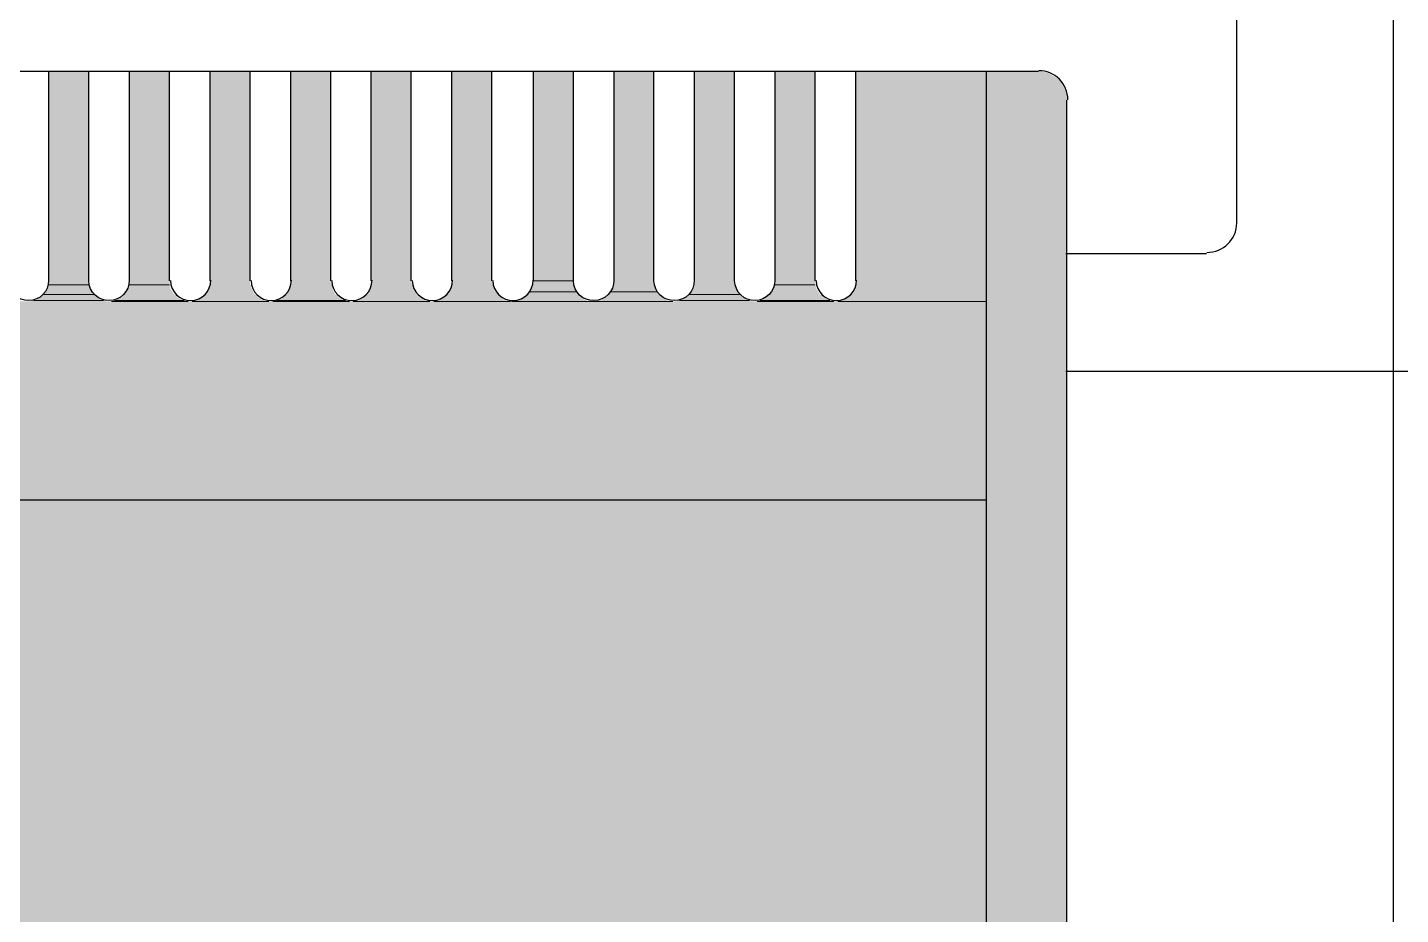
# Model space of a CAD drawing. Header units: millimetres. Extents: x -695119 to 412940, y -249585 to 622758.
# Drawn here: x 17.887 to 19.051, y 6.835 to 7.587 of the extents above; entities that cross this region are included whole.
import ezdxf

# ---------------------------------------------------------------- set-up
doc = ezdxf.new("R2010")
doc.units = ezdxf.units.MM
doc.layers.add('PDF _(АР) Текст', color=7, linetype='Continuous')
doc.layers.add('PDF _0', color=7, linetype='Continuous', lineweight=9)
doc.layers.add('PDF _Структурная', color=7, linetype='Continuous', true_color=0xc7c92c)

msp = doc.modelspace()

# ---------------------------------------------------------------- linework, layer by layer
at = {"layer": 'PDF _(АР) Текст', "lineweight": 25}
for points in [[(19.0449, 11.6093), (19.0449, 6.4805)], [(18.744, 7.5498), (15.9738, 7.5498)], [(17.9048, 7.5498), (17.9048, 7.3723)], [(18.0073, 7.3723), (18.0073, 7.5498), (17.9731, 7.5498), (17.9731, 7.3723)], [(18.0414, 7.5498), (18.0414, 7.3723)], [(18.0756, 7.3723), (18.0756, 7.5498)], [(18.144, 7.3723), (18.144, 7.5498), (18.1098, 7.5498), (18.1098, 7.3723)], [(18.1781, 7.5498), (18.1781, 7.3723)], [(18.2123, 7.3723), (18.2123, 7.5498)], [(18.2806, 7.3723), (18.2806, 7.5498), (18.2465, 7.5498), (18.2465, 7.3723)], [(18.3156, 7.5498), (18.3156, 7.3723)], [(18.4523, 7.5498), (18.4523, 7.3723)], [(18.5548, 7.3723), (18.5548, 7.5498), (18.5206, 7.5498), (18.5206, 7.3723)], [(18.589, 7.5498), (18.589, 7.3723)], [(18.6998, 7.5498), (18.6998, 6.5064)], [(18.7682, 6.5314), (18.7682, 7.5256)], [(16.0179, 7.1864), (18.6998, 7.1864)]]:
    msp.add_lwpolyline(points, dxfattribs=at)
for points in [[(17.9048, 7.3729, -0.999987), (17.8706, 7.3723), (17.8706, 7.5498), (17.8364, 7.5498), (17.8364, 7.3723)], [(17.9731, 7.3729, -0.999987), (17.9389, 7.3723), (17.9389, 7.5498)], [(18.384, 7.3729, -0.999987), (18.3498, 7.3723), (18.3498, 7.5498)], [(18.4523, 7.3729, -0.999987), (18.4181, 7.3723), (18.4181, 7.5498), (18.384, 7.5498), (18.384, 7.3723)], [(18.5206, 7.3729, -0.999987), (18.4865, 7.3723), (18.4865, 7.5498)]]:
    msp.add_lwpolyline(points, format="xyb", dxfattribs=at)
for centre, radius, start, end in [((18.7444, 7.526), 0.0246, 359.9998, 90.0002), ((18.0252, 7.3727), 0.0171, 180.8004, 0.7989), ((18.0935, 7.3727), 0.0171, 180.8004, 0.7989), ((18.1619, 7.3727), 0.0171, 180.8004, 0.7989), ((18.2302, 7.3727), 0.0171, 180.8004, 0.7989), ((18.2985, 7.3727), 0.0171, 180.8004, 0.7989), ((18.5727, 7.3727), 0.0171, 180.8004, 0.7989)]:
    msp.add_arc(centre, radius, start, end, dxfattribs=at)
at = {"layer": 'PDF _0', "color": 9, "lineweight": 0, "true_color": 0xc6c7ca}
for points in [[(18.3498, 7.3723), (18.3156, 7.3723), (18.3498, 7.3723)], [(17.9431, 7.3606), (17.9006, 7.3606), (17.9431, 7.3606)], [(17.9389, 7.3689), (17.9048, 7.3689), (17.9389, 7.3689)], [(18.0073, 7.3689), (17.9731, 7.3689), (18.0073, 7.3689)], [(18.3523, 7.3631), (18.3131, 7.3631), (18.3523, 7.3631)], [(18.4206, 7.3631), (18.3815, 7.3631), (18.4206, 7.3631)], [(18.4906, 7.3606), (18.4481, 7.3606), (18.4906, 7.3606)], [(18.5548, 7.3689), (18.5206, 7.3689), (18.5548, 7.3689)], [(17.9514, 7.3556), (17.8923, 7.3556), (17.9514, 7.3556)], [(18.0231, 7.3548), (17.9581, 7.3548), (18.0231, 7.3548)], [(18.0198, 7.3556), (17.9606, 7.3556), (18.0198, 7.3556)], [(18.0914, 7.3548), (18.0264, 7.3548), (18.0914, 7.3548)], [(18.1598, 7.3548), (18.0948, 7.3548), (18.1598, 7.3548)], [(18.1565, 7.3556), (18.0981, 7.3556), (18.1565, 7.3556)], [(18.2281, 7.3548), (18.1631, 7.3548), (18.2281, 7.3548)], [(18.2965, 7.3548), (18.2315, 7.3548), (18.2965, 7.3548)], [(18.434, 7.3548), (18.2973, 7.3548), (18.434, 7.3548)], [(18.499, 7.3556), (18.4398, 7.3556), (18.499, 7.3556)], [(18.5707, 7.3548), (18.5056, 7.3548), (18.5707, 7.3548)], [(18.5673, 7.3556), (18.5081, 7.3556), (18.5673, 7.3556)], [(18.6998, 7.3548), (18.574, 7.3548), (18.6998, 7.3548)]]:
    msp.add_lwpolyline(points, dxfattribs=at)
at = {"layer": 'PDF _0', "color": 9, "lineweight": 15, "true_color": 0xc6c7ca, "transparency": 33554559}
for points in [[(17.9389, 7.5498), (17.9048, 7.5498), (17.9389, 7.3723)], [(17.9048, 7.5498), (17.9389, 7.3723), (17.9048, 7.3723)], [(18.0073, 7.5498), (17.9731, 7.5498), (18.0073, 7.3723)], [(17.9731, 7.5498), (18.0073, 7.3723), (17.9731, 7.3723)], [(18.0756, 7.5498), (18.0414, 7.5498), (18.0756, 7.3723)], [(18.0414, 7.5498), (18.0756, 7.3723), (18.0414, 7.3723)], [(18.144, 7.5498), (18.1098, 7.5498), (18.144, 7.3723)], [(18.1098, 7.5498), (18.144, 7.3723), (18.1098, 7.3723)], [(18.2123, 7.5498), (18.1781, 7.5498), (18.2123, 7.3723)], [(18.1781, 7.5498), (18.2123, 7.3723), (18.1781, 7.3723)], [(18.2806, 7.5498), (18.2465, 7.5498), (18.2806, 7.3723)], [(18.2465, 7.5498), (18.2806, 7.3723), (18.2465, 7.3723)], [(18.3498, 7.5498), (18.3156, 7.5498), (18.3498, 7.3723)], [(18.3156, 7.5498), (18.3498, 7.3723), (18.3156, 7.3723)], [(18.4181, 7.5498), (18.384, 7.5498), (18.4181, 7.3723)], [(18.384, 7.5498), (18.4181, 7.3723), (18.384, 7.3723)], [(18.4865, 7.5498), (18.4523, 7.5498), (18.4865, 7.3723)], [(18.4523, 7.5498), (18.4865, 7.3723), (18.4523, 7.3723)], [(18.5548, 7.5498), (18.5206, 7.5498), (18.5548, 7.3723)], [(18.5206, 7.5498), (18.5548, 7.3723), (18.5206, 7.3723)], [(18.6998, 7.5498), (18.589, 7.5498), (18.6998, 7.3723)], [(18.589, 7.5498), (18.6998, 7.3723), (18.589, 7.3723)], [(18.749, 7.5498), (18.749, 7.5498), (18.6998, 7.5498)], [(18.749, 7.5498), (18.6998, 7.5498), (18.744, 7.5498)], [(18.749, 7.5498), (18.6998, 7.5498), (18.7532, 7.5481)], [(18.6998, 7.5498), (18.7532, 7.5481), (18.6998, 7.5481)], [(18.7532, 7.5481), (18.6998, 7.5481), (18.7573, 7.5456)], [(18.6998, 7.5481), (18.7573, 7.5456), (18.6998, 7.5456)], [(18.7573, 7.5456), (18.6998, 7.5456), (18.7615, 7.5431)], [(18.6998, 7.5456), (18.7615, 7.5431), (18.6998, 7.5431)], [(18.7615, 7.5431), (18.6998, 7.5431), (18.764, 7.5389)], [(18.6998, 7.5431), (18.764, 7.5389), (18.6998, 7.5389)], [(18.764, 7.5389), (18.6998, 7.5389), (18.7665, 7.5348)], [(18.6998, 7.5389), (18.7665, 7.5348), (18.6998, 7.5348)], [(18.7665, 7.5348), (18.6998, 7.5348), (18.7682, 7.5306)], [(18.6998, 7.5348), (18.7682, 7.5306), (18.6998, 7.5306)], [(18.7682, 7.5306), (18.6998, 7.5306), (18.7682, 7.5256)], [(18.6998, 7.5306), (18.7682, 7.5256), (18.6998, 7.5256)], [(18.7682, 7.5256), (18.6998, 7.5256), (18.7682, 7.3548)], [(18.6998, 7.5256), (18.7682, 7.3548), (18.6998, 7.3548)], [(17.9048, 7.3723), (17.9389, 7.3723), (17.9389, 7.3723)], [(17.9389, 7.3723), (17.9389, 7.3723), (17.9048, 7.3723)], [(17.9389, 7.3723), (17.9048, 7.3723), (17.9389, 7.3689)], [(17.9048, 7.3723), (17.9389, 7.3689), (17.9048, 7.3689)], [(17.9731, 7.3723), (18.0073, 7.3723), (18.0073, 7.3723)], [(18.0073, 7.3723), (18.0073, 7.3723), (17.9731, 7.3723)], [(18.0073, 7.3723), (17.9731, 7.3723), (18.0073, 7.3689)], [(17.9731, 7.3723), (18.0073, 7.3689), (17.9731, 7.3689)], [(18.0414, 7.3723), (18.0756, 7.3723), (18.0756, 7.3723)], [(18.0756, 7.3723), (18.0756, 7.3723), (18.0414, 7.3723)], [(18.0756, 7.3723), (18.0414, 7.3723), (18.0756, 7.3689)], [(18.0414, 7.3723), (18.0756, 7.3689), (18.0414, 7.3689)], [(18.1098, 7.3723), (18.144, 7.3723), (18.144, 7.3723)], [(18.144, 7.3723), (18.144, 7.3723), (18.1098, 7.3723)], [(18.144, 7.3723), (18.1098, 7.3723), (18.1448, 7.3689)], [(18.1098, 7.3723), (18.1448, 7.3689), (18.1098, 7.3689)], [(18.1781, 7.3723), (18.2123, 7.3723), (18.2123, 7.3723)], [(18.2123, 7.3723), (18.2123, 7.3723), (18.1781, 7.3723)], [(18.2123, 7.3723), (18.1781, 7.3723), (18.2131, 7.3689)], [(18.1781, 7.3723), (18.2131, 7.3689), (18.1781, 7.3689)], [(18.2465, 7.3723), (18.2806, 7.3723), (18.2806, 7.3723)], [(18.2806, 7.3723), (18.2806, 7.3723), (18.2465, 7.3723)], [(18.2806, 7.3723), (18.2465, 7.3723), (18.2815, 7.3689)], [(18.2465, 7.3723), (18.2815, 7.3689), (18.2465, 7.3689)], [(18.3156, 7.3723), (18.3498, 7.3723), (18.3148, 7.3723)], [(18.3498, 7.3723), (18.3148, 7.3723), (18.3498, 7.3689)], [(18.3148, 7.3723), (18.3498, 7.3689), (18.3148, 7.3689)], [(18.384, 7.3723), (18.4181, 7.3689), (18.3831, 7.3689)], [(18.384, 7.3723), (18.4181, 7.3723), (18.4181, 7.3723)], [(18.4181, 7.3723), (18.4181, 7.3723), (18.384, 7.3723)], [(18.4181, 7.3723), (18.384, 7.3723), (18.4181, 7.3689)], [(18.4523, 7.3723), (18.4865, 7.3689), (18.4515, 7.3689)], [(18.4523, 7.3723), (18.4865, 7.3723), (18.4865, 7.3723)], [(18.4865, 7.3723), (18.4865, 7.3723), (18.4523, 7.3723)], [(18.4865, 7.3723), (18.4523, 7.3723), (18.4865, 7.3689)], [(18.5206, 7.3723), (18.5548, 7.3723), (18.5548, 7.3723)], [(18.5548, 7.3723), (18.5548, 7.3723), (18.5206, 7.3723)], [(18.5548, 7.3723), (18.5206, 7.3723), (18.5548, 7.3689)], [(18.5206, 7.3723), (18.5548, 7.3689), (18.5206, 7.3689)], [(18.6998, 7.3723), (18.589, 7.3723), (18.6998, 7.3689)], [(18.589, 7.3723), (18.6998, 7.3689), (18.589, 7.3689)], [(17.8981, 7.3589), (17.9456, 7.3581), (17.8973, 7.3581)], [(17.8998, 7.3606), (17.9456, 7.3589), (17.8981, 7.3589)], [(17.9456, 7.3589), (17.8981, 7.3589), (17.9456, 7.3581)], [(17.9006, 7.3606), (17.9431, 7.3606), (17.8998, 7.3606)], [(17.9431, 7.3606), (17.8998, 7.3606), (17.9456, 7.3589)], [(17.9023, 7.3631), (17.9431, 7.3606), (17.9006, 7.3606)], [(17.9031, 7.3656), (17.9414, 7.3631), (17.9023, 7.3631)], [(17.9023, 7.3631), (17.9414, 7.3631), (17.9414, 7.3631)], [(17.9414, 7.3631), (17.9414, 7.3631), (17.9023, 7.3631)], [(17.9414, 7.3631), (17.9023, 7.3631), (17.9431, 7.3606)], [(17.9039, 7.3664), (17.9398, 7.3656), (17.9031, 7.3656)], [(17.9398, 7.3656), (17.9031, 7.3656), (17.9414, 7.3631)], [(17.9048, 7.3689), (17.9389, 7.3689), (17.9039, 7.3689)], [(17.9389, 7.3689), (17.9039, 7.3689), (17.9398, 7.3664)], [(17.9039, 7.3689), (17.9398, 7.3664), (17.9039, 7.3664)], [(17.9398, 7.3664), (17.9039, 7.3664), (17.9398, 7.3656)], [(17.9664, 7.3589), (18.0139, 7.3581), (17.9656, 7.3581)], [(17.9681, 7.3606), (18.0139, 7.3589), (17.9664, 7.3589)], [(18.0139, 7.3589), (17.9664, 7.3589), (18.0139, 7.3581)], [(17.9689, 7.3606), (18.0123, 7.3606), (17.9681, 7.3606)], [(18.0123, 7.3606), (17.9681, 7.3606), (18.0139, 7.3589)], [(17.9706, 7.3631), (18.0114, 7.3606), (17.9689, 7.3606)], [(18.0114, 7.3606), (17.9689, 7.3606), (18.0123, 7.3606)], [(17.9714, 7.3656), (18.0098, 7.3631), (17.9706, 7.3631)], [(17.9706, 7.3631), (18.0098, 7.3631), (18.0098, 7.3631)], [(18.0098, 7.3631), (18.0098, 7.3631), (17.9706, 7.3631)], [(18.0098, 7.3631), (17.9706, 7.3631), (18.0114, 7.3606)], [(17.9723, 7.3664), (18.0081, 7.3656), (17.9714, 7.3656)], [(18.0081, 7.3656), (17.9714, 7.3656), (18.0098, 7.3631)], [(17.9731, 7.3689), (18.0073, 7.3689), (17.9723, 7.3689)], [(18.0073, 7.3689), (17.9723, 7.3689), (18.0081, 7.3664)], [(17.9723, 7.3689), (18.0081, 7.3664), (17.9723, 7.3664)], [(18.0081, 7.3664), (17.9723, 7.3664), (18.0081, 7.3656)], [(18.0364, 7.3606), (18.0823, 7.3589), (18.0348, 7.3589)], [(18.0823, 7.3589), (18.0348, 7.3589), (18.0823, 7.3581)], [(18.0348, 7.3589), (18.0823, 7.3581), (18.0348, 7.3581)], [(18.0373, 7.3606), (18.0806, 7.3606), (18.0364, 7.3606)], [(18.0806, 7.3606), (18.0364, 7.3606), (18.0823, 7.3589)], [(18.0389, 7.3631), (18.0798, 7.3606), (18.0373, 7.3606)], [(18.0798, 7.3606), (18.0373, 7.3606), (18.0806, 7.3606)], [(18.0406, 7.3656), (18.0781, 7.3631), (18.0389, 7.3631)], [(18.0389, 7.3631), (18.0781, 7.3631), (18.0781, 7.3631)], [(18.0781, 7.3631), (18.0781, 7.3631), (18.0389, 7.3631)], [(18.0781, 7.3631), (18.0389, 7.3631), (18.0798, 7.3606)], [(18.0414, 7.3689), (18.0764, 7.3664), (18.0406, 7.3664)], [(18.0764, 7.3664), (18.0406, 7.3664), (18.0773, 7.3656)], [(18.0406, 7.3664), (18.0773, 7.3656), (18.0406, 7.3656)], [(18.0773, 7.3656), (18.0406, 7.3656), (18.0781, 7.3631)], [(18.0764, 7.3689), (18.0764, 7.3689), (18.0414, 7.3689)], [(18.0764, 7.3689), (18.0414, 7.3689), (18.0756, 7.3689)], [(18.0764, 7.3689), (18.0414, 7.3689), (18.0764, 7.3664)], [(18.1056, 7.3606), (18.1506, 7.3589), (18.1031, 7.3589)], [(18.1506, 7.3589), (18.1031, 7.3589), (18.1515, 7.3581)], [(18.1031, 7.3589), (18.1515, 7.3581), (18.1031, 7.3581)], [(18.1073, 7.3631), (18.1481, 7.3606), (18.1056, 7.3606)], [(18.149, 7.3606), (18.149, 7.3606), (18.1056, 7.3606)], [(18.149, 7.3606), (18.1056, 7.3606), (18.1481, 7.3606)], [(18.149, 7.3606), (18.1056, 7.3606), (18.1506, 7.3589)], [(18.1089, 7.3656), (18.1465, 7.3631), (18.1073, 7.3631)], [(18.1073, 7.3631), (18.1465, 7.3631), (18.1465, 7.3631)], [(18.1465, 7.3631), (18.1465, 7.3631), (18.1073, 7.3631)], [(18.1465, 7.3631), (18.1073, 7.3631), (18.1481, 7.3606)], [(18.1098, 7.3689), (18.1456, 7.3664), (18.1089, 7.3664)], [(18.1456, 7.3664), (18.1089, 7.3664), (18.1456, 7.3656)], [(18.1089, 7.3664), (18.1456, 7.3656), (18.1089, 7.3656)], [(18.1456, 7.3656), (18.1089, 7.3656), (18.1465, 7.3631)], [(18.1098, 7.3689), (18.1448, 7.3689), (18.1448, 7.3689)], [(18.1448, 7.3689), (18.1448, 7.3689), (18.1098, 7.3689)], [(18.1448, 7.3689), (18.1098, 7.3689), (18.1456, 7.3664)], [(18.174, 7.3606), (18.219, 7.3589), (18.1715, 7.3589)], [(18.219, 7.3589), (18.1715, 7.3589), (18.2198, 7.3581)], [(18.1715, 7.3589), (18.2198, 7.3581), (18.1715, 7.3581)], [(18.1756, 7.3631), (18.2173, 7.3606), (18.174, 7.3606)], [(18.174, 7.3606), (18.2173, 7.3606), (18.2173, 7.3606)], [(18.2173, 7.3606), (18.2173, 7.3606), (18.174, 7.3606)], [(18.2173, 7.3606), (18.174, 7.3606), (18.219, 7.3589)], [(18.1773, 7.3656), (18.2148, 7.3631), (18.1756, 7.3631)], [(18.2156, 7.3631), (18.2156, 7.3631), (18.1756, 7.3631)], [(18.2156, 7.3631), (18.1756, 7.3631), (18.2148, 7.3631)], [(18.2156, 7.3631), (18.1756, 7.3631), (18.2173, 7.3606)], [(18.1781, 7.3689), (18.214, 7.3664), (18.1773, 7.3664)], [(18.214, 7.3664), (18.1773, 7.3664), (18.214, 7.3656)], [(18.1773, 7.3664), (18.214, 7.3656), (18.1773, 7.3656)], [(18.214, 7.3656), (18.1773, 7.3656), (18.2148, 7.3631)], [(18.1781, 7.3689), (18.2131, 7.3689), (18.2131, 7.3689)], [(18.2131, 7.3689), (18.2131, 7.3689), (18.1781, 7.3689)], [(18.2131, 7.3689), (18.1781, 7.3689), (18.214, 7.3664)], [(18.2423, 7.3606), (18.2873, 7.3589), (18.2398, 7.3589)], [(18.2873, 7.3589), (18.2398, 7.3589), (18.2881, 7.3581)], [(18.2398, 7.3589), (18.2881, 7.3581), (18.2398, 7.3581)], [(18.244, 7.3631), (18.2856, 7.3606), (18.2423, 7.3606)], [(18.2423, 7.3606), (18.2856, 7.3606), (18.2856, 7.3606)], [(18.2856, 7.3606), (18.2856, 7.3606), (18.2423, 7.3606)], [(18.2856, 7.3606), (18.2423, 7.3606), (18.2873, 7.3589)], [(18.2456, 7.3656), (18.2831, 7.3631), (18.244, 7.3631)], [(18.284, 7.3631), (18.284, 7.3631), (18.244, 7.3631)], [(18.284, 7.3631), (18.244, 7.3631), (18.2831, 7.3631)], [(18.284, 7.3631), (18.244, 7.3631), (18.2856, 7.3606)], [(18.2465, 7.3689), (18.2823, 7.3664), (18.2456, 7.3664)], [(18.2823, 7.3664), (18.2456, 7.3664), (18.2823, 7.3656)], [(18.2456, 7.3664), (18.2823, 7.3656), (18.2456, 7.3656)], [(18.2823, 7.3656), (18.2456, 7.3656), (18.2831, 7.3631)], [(18.2465, 7.3689), (18.2815, 7.3689), (18.2815, 7.3689)], [(18.2815, 7.3689), (18.2815, 7.3689), (18.2465, 7.3689)], [(18.2815, 7.3689), (18.2465, 7.3689), (18.2823, 7.3664)], [(18.309, 7.3589), (18.3565, 7.3581), (18.3081, 7.3581)], [(18.3106, 7.3606), (18.3565, 7.3589), (18.309, 7.3589)], [(18.3565, 7.3589), (18.309, 7.3589), (18.3565, 7.3581)], [(18.3123, 7.3631), (18.354, 7.3606), (18.3106, 7.3606)], [(18.3106, 7.3606), (18.354, 7.3606), (18.354, 7.3606)], [(18.354, 7.3606), (18.354, 7.3606), (18.3106, 7.3606)], [(18.354, 7.3606), (18.3106, 7.3606), (18.3565, 7.3589)], [(18.3131, 7.3631), (18.3523, 7.3631), (18.3123, 7.3631)], [(18.3523, 7.3631), (18.3123, 7.3631), (18.354, 7.3606)], [(18.314, 7.3656), (18.3523, 7.3631), (18.3131, 7.3631)], [(18.3148, 7.3689), (18.3506, 7.3664), (18.314, 7.3664)], [(18.3506, 7.3664), (18.314, 7.3664), (18.3506, 7.3656)], [(18.314, 7.3664), (18.3506, 7.3656), (18.314, 7.3656)], [(18.3506, 7.3656), (18.314, 7.3656), (18.3523, 7.3631)], [(18.3148, 7.3689), (18.3498, 7.3689), (18.3498, 7.3689)], [(18.3498, 7.3689), (18.3498, 7.3689), (18.3148, 7.3689)], [(18.3498, 7.3689), (18.3148, 7.3689), (18.3506, 7.3664)], [(18.3773, 7.3589), (18.4248, 7.3581), (18.3765, 7.3581)], [(18.379, 7.3606), (18.4248, 7.3589), (18.3773, 7.3589)], [(18.4248, 7.3589), (18.3773, 7.3589), (18.4248, 7.3581)], [(18.3806, 7.3631), (18.4223, 7.3606), (18.379, 7.3606)], [(18.379, 7.3606), (18.4223, 7.3606), (18.4223, 7.3606)], [(18.4223, 7.3606), (18.4223, 7.3606), (18.379, 7.3606)], [(18.4223, 7.3606), (18.379, 7.3606), (18.4248, 7.3589)], [(18.3815, 7.3631), (18.4206, 7.3631), (18.3806, 7.3631)], [(18.4206, 7.3631), (18.3806, 7.3631), (18.4223, 7.3606)], [(18.3823, 7.3656), (18.4206, 7.3631), (18.3815, 7.3631)], [(18.3831, 7.3689), (18.419, 7.3664), (18.3823, 7.3664)], [(18.419, 7.3664), (18.3823, 7.3664), (18.419, 7.3656)], [(18.3823, 7.3664), (18.419, 7.3656), (18.3823, 7.3656)], [(18.419, 7.3656), (18.3823, 7.3656), (18.4206, 7.3631)], [(18.3831, 7.3689), (18.4181, 7.3689), (18.4181, 7.3689)], [(18.4181, 7.3689), (18.4181, 7.3689), (18.3831, 7.3689)], [(18.4181, 7.3689), (18.3831, 7.3689), (18.419, 7.3664)], [(18.4456, 7.3589), (18.4931, 7.3581), (18.4448, 7.3581)], [(18.4473, 7.3606), (18.4931, 7.3589), (18.4456, 7.3589)], [(18.4931, 7.3589), (18.4456, 7.3589), (18.4931, 7.3581)], [(18.4481, 7.3606), (18.4906, 7.3606), (18.4473, 7.3606)], [(18.4906, 7.3606), (18.4473, 7.3606), (18.4931, 7.3589)], [(18.4498, 7.3631), (18.4906, 7.3606), (18.4481, 7.3606)], [(18.4506, 7.3656), (18.489, 7.3631), (18.4498, 7.3631)], [(18.4498, 7.3631), (18.489, 7.3631), (18.489, 7.3631)], [(18.489, 7.3631), (18.489, 7.3631), (18.4498, 7.3631)], [(18.489, 7.3631), (18.4498, 7.3631), (18.4906, 7.3606)], [(18.4515, 7.3664), (18.4873, 7.3656), (18.4506, 7.3656)], [(18.4873, 7.3656), (18.4506, 7.3656), (18.489, 7.3631)], [(18.4515, 7.3689), (18.4865, 7.3689), (18.4865, 7.3689)], [(18.4865, 7.3689), (18.4865, 7.3689), (18.4515, 7.3689)], [(18.4865, 7.3689), (18.4515, 7.3689), (18.4873, 7.3664)], [(18.4515, 7.3689), (18.4873, 7.3664), (18.4515, 7.3664)], [(18.4873, 7.3664), (18.4515, 7.3664), (18.4873, 7.3656)], [(18.514, 7.3589), (18.5615, 7.3581), (18.5131, 7.3581)], [(18.5156, 7.3606), (18.5615, 7.3589), (18.514, 7.3589)], [(18.5615, 7.3589), (18.514, 7.3589), (18.5615, 7.3581)], [(18.5165, 7.3606), (18.5598, 7.3606), (18.5156, 7.3606)], [(18.5598, 7.3606), (18.5156, 7.3606), (18.5615, 7.3589)], [(18.5181, 7.3631), (18.559, 7.3606), (18.5165, 7.3606)], [(18.559, 7.3606), (18.5165, 7.3606), (18.5598, 7.3606)], [(18.519, 7.3656), (18.5573, 7.3631), (18.5181, 7.3631)], [(18.5181, 7.3631), (18.5573, 7.3631), (18.5573, 7.3631)], [(18.5573, 7.3631), (18.5573, 7.3631), (18.5181, 7.3631)], [(18.5573, 7.3631), (18.5181, 7.3631), (18.559, 7.3606)], [(18.5198, 7.3664), (18.5557, 7.3656), (18.519, 7.3656)], [(18.5557, 7.3656), (18.519, 7.3656), (18.5573, 7.3631)], [(18.5206, 7.3689), (18.5548, 7.3689), (18.5198, 7.3689)], [(18.5548, 7.3689), (18.5198, 7.3689), (18.5557, 7.3664)], [(18.5198, 7.3689), (18.5557, 7.3664), (18.5198, 7.3664)], [(18.5557, 7.3664), (18.5198, 7.3664), (18.5557, 7.3656)], [(18.5823, 7.3589), (18.6998, 7.3573), (18.5798, 7.3573)], [(18.5848, 7.3606), (18.6998, 7.3589), (18.5823, 7.3589)], [(18.6998, 7.3589), (18.5823, 7.3589), (18.6998, 7.3573)], [(18.5865, 7.3631), (18.6998, 7.3606), (18.5848, 7.3606)], [(18.6998, 7.3606), (18.5848, 7.3606), (18.6998, 7.3589)], [(18.5882, 7.3664), (18.6998, 7.3631), (18.5865, 7.3631)], [(18.6998, 7.3631), (18.5865, 7.3631), (18.6998, 7.3606)], [(18.589, 7.3689), (18.6998, 7.3664), (18.5882, 7.3664)], [(18.6998, 7.3664), (18.5882, 7.3664), (18.6998, 7.3631)], [(18.6998, 7.3689), (18.589, 7.3689), (18.6998, 7.3664)], [(18.6998, 7.3548), (16.0179, 7.3548), (18.6998, 7.1864)], [(16.0179, 7.3548), (18.6998, 7.1864), (16.0179, 7.1864)], [(17.8889, 7.3548), (17.9548, 7.3548), (17.8864, 7.3548)], [(17.8864, 7.3548), (18.0231, 7.3548), (18.0231, 7.3548)], [(18.0231, 7.3548), (18.0231, 7.3548), (17.8864, 7.3548)], [(17.8914, 7.3556), (17.9539, 7.3548), (17.8889, 7.3548)], [(17.9539, 7.3548), (17.8889, 7.3548), (17.9548, 7.3548)], [(17.8923, 7.3556), (17.9514, 7.3556), (17.8914, 7.3556)], [(17.9514, 7.3556), (17.8914, 7.3556), (17.9539, 7.3548)], [(17.8948, 7.3564), (17.9514, 7.3556), (17.8923, 7.3556)], [(17.8956, 7.3573), (17.9481, 7.3564), (17.8948, 7.3564)], [(17.9481, 7.3564), (17.8948, 7.3564), (17.9514, 7.3556)], [(17.8973, 7.3581), (17.9481, 7.3573), (17.8956, 7.3573)], [(17.9481, 7.3573), (17.8956, 7.3573), (17.9481, 7.3564)], [(17.9456, 7.3581), (17.8973, 7.3581), (17.9481, 7.3573)], [(17.9581, 7.3548), (18.0231, 7.3548), (17.9548, 7.3548)], [(17.9598, 7.3556), (18.0231, 7.3548), (17.9581, 7.3548)], [(17.9606, 7.3556), (18.0198, 7.3556), (17.9598, 7.3556)], [(18.0198, 7.3556), (17.9598, 7.3556), (18.0231, 7.3548)], [(17.9631, 7.3564), (18.0198, 7.3556), (17.9606, 7.3556)], [(17.9639, 7.3573), (18.0173, 7.3564), (17.9631, 7.3564)], [(18.0173, 7.3564), (17.9631, 7.3564), (18.0198, 7.3556)], [(17.9656, 7.3581), (18.0164, 7.3573), (17.9639, 7.3573)], [(18.0164, 7.3573), (17.9639, 7.3573), (18.0173, 7.3564)], [(18.0139, 7.3581), (17.9656, 7.3581), (18.0164, 7.3573)], [(18.0264, 7.3548), (18.0914, 7.3548), (18.0231, 7.3548)], [(18.0231, 7.3548), (18.1598, 7.3548), (18.1598, 7.3548)], [(18.1598, 7.3548), (18.1598, 7.3548), (18.0231, 7.3548)], [(18.0289, 7.3556), (18.0914, 7.3548), (18.0264, 7.3548)], [(18.0264, 7.3548), (18.0914, 7.3548), (18.0914, 7.3548)], [(18.0914, 7.3548), (18.0914, 7.3548), (18.0264, 7.3548)], [(18.0314, 7.3564), (18.0881, 7.3556), (18.0289, 7.3556)], [(18.0289, 7.3556), (18.0881, 7.3556), (18.0881, 7.3556)], [(18.0881, 7.3556), (18.0881, 7.3556), (18.0289, 7.3556)], [(18.0881, 7.3556), (18.0289, 7.3556), (18.0914, 7.3548)], [(18.0323, 7.3573), (18.0856, 7.3564), (18.0314, 7.3564)], [(18.0856, 7.3564), (18.0314, 7.3564), (18.0881, 7.3556)], [(18.0348, 7.3581), (18.0848, 7.3573), (18.0323, 7.3573)], [(18.0848, 7.3573), (18.0323, 7.3573), (18.0856, 7.3564)], [(18.0823, 7.3581), (18.0348, 7.3581), (18.0848, 7.3573)], [(18.0948, 7.3548), (18.1598, 7.3548), (18.0914, 7.3548)], [(18.0973, 7.3556), (18.1598, 7.3548), (18.0948, 7.3548)], [(18.0981, 7.3556), (18.1565, 7.3556), (18.0973, 7.3556)], [(18.1565, 7.3556), (18.0973, 7.3556), (18.1598, 7.3548)], [(18.0998, 7.3564), (18.1565, 7.3556), (18.0981, 7.3556)], [(18.1006, 7.3573), (18.154, 7.3564), (18.0998, 7.3564)], [(18.154, 7.3564), (18.0998, 7.3564), (18.1565, 7.3556)], [(18.1031, 7.3581), (18.1531, 7.3573), (18.1006, 7.3573)], [(18.1531, 7.3573), (18.1006, 7.3573), (18.154, 7.3564)], [(18.1515, 7.3581), (18.1031, 7.3581), (18.1531, 7.3573)], [(18.1631, 7.3548), (18.2281, 7.3548), (18.1598, 7.3548)], [(18.1598, 7.3548), (18.2965, 7.3548), (18.2965, 7.3548)], [(18.2965, 7.3548), (18.2965, 7.3548), (18.1598, 7.3548)], [(18.1656, 7.3556), (18.2281, 7.3548), (18.1631, 7.3548)], [(18.1631, 7.3548), (18.2281, 7.3548), (18.2281, 7.3548)], [(18.2281, 7.3548), (18.2281, 7.3548), (18.1631, 7.3548)], [(18.1665, 7.3556), (18.2256, 7.3556), (18.1656, 7.3556)], [(18.2256, 7.3556), (18.1656, 7.3556), (18.2281, 7.3548)], [(18.169, 7.3564), (18.2248, 7.3556), (18.1665, 7.3556)], [(18.2248, 7.3556), (18.1665, 7.3556), (18.2256, 7.3556)], [(18.1715, 7.3581), (18.2223, 7.3573), (18.169, 7.3573)], [(18.2223, 7.3573), (18.169, 7.3573), (18.2223, 7.3564)], [(18.169, 7.3573), (18.2223, 7.3564), (18.169, 7.3564)], [(18.2223, 7.3564), (18.169, 7.3564), (18.2248, 7.3556)], [(18.2198, 7.3581), (18.1715, 7.3581), (18.2223, 7.3573)], [(18.2315, 7.3548), (18.2965, 7.3548), (18.2281, 7.3548)], [(18.234, 7.3556), (18.2965, 7.3548), (18.2315, 7.3548)], [(18.2348, 7.3556), (18.294, 7.3556), (18.234, 7.3556)], [(18.294, 7.3556), (18.234, 7.3556), (18.2965, 7.3548)], [(18.2373, 7.3564), (18.2931, 7.3556), (18.2348, 7.3556)], [(18.2931, 7.3556), (18.2348, 7.3556), (18.294, 7.3556)], [(18.2398, 7.3581), (18.2906, 7.3573), (18.2373, 7.3573)], [(18.2906, 7.3573), (18.2373, 7.3573), (18.2906, 7.3564)], [(18.2373, 7.3573), (18.2906, 7.3564), (18.2373, 7.3564)], [(18.2906, 7.3564), (18.2373, 7.3564), (18.2931, 7.3556)], [(18.2881, 7.3581), (18.2398, 7.3581), (18.2906, 7.3573)], [(18.2973, 7.3548), (18.434, 7.3548), (18.2965, 7.3548)], [(18.2998, 7.3548), (18.3656, 7.3548), (18.2973, 7.3548)], [(18.3023, 7.3556), (18.3648, 7.3548), (18.2998, 7.3548)], [(18.2998, 7.3548), (18.3648, 7.3548), (18.3648, 7.3548)], [(18.3648, 7.3548), (18.3648, 7.3548), (18.2998, 7.3548)], [(18.3648, 7.3548), (18.2998, 7.3548), (18.3656, 7.3548)], [(18.3031, 7.3556), (18.3623, 7.3556), (18.3023, 7.3556)], [(18.3623, 7.3556), (18.3023, 7.3556), (18.3648, 7.3548)], [(18.3056, 7.3564), (18.3615, 7.3556), (18.3031, 7.3556)], [(18.3615, 7.3556), (18.3031, 7.3556), (18.3623, 7.3556)], [(18.3081, 7.3581), (18.359, 7.3573), (18.3056, 7.3573)], [(18.359, 7.3573), (18.3056, 7.3573), (18.359, 7.3564)], [(18.3056, 7.3573), (18.359, 7.3564), (18.3056, 7.3564)], [(18.359, 7.3564), (18.3056, 7.3564), (18.3615, 7.3556)], [(18.3565, 7.3581), (18.3081, 7.3581), (18.359, 7.3573)], [(18.3681, 7.3548), (18.434, 7.3548), (18.3656, 7.3548)], [(18.3706, 7.3556), (18.4331, 7.3548), (18.3681, 7.3548)], [(18.4331, 7.3548), (18.3681, 7.3548), (18.434, 7.3548)], [(18.3715, 7.3556), (18.4306, 7.3556), (18.3706, 7.3556)], [(18.4306, 7.3556), (18.3706, 7.3556), (18.4331, 7.3548)], [(18.374, 7.3564), (18.4298, 7.3556), (18.3715, 7.3556)], [(18.4298, 7.3556), (18.3715, 7.3556), (18.4306, 7.3556)], [(18.3748, 7.3573), (18.4273, 7.3564), (18.374, 7.3564)], [(18.4273, 7.3564), (18.374, 7.3564), (18.4298, 7.3556)], [(18.3765, 7.3581), (18.4273, 7.3573), (18.3748, 7.3573)], [(18.4273, 7.3573), (18.3748, 7.3573), (18.4273, 7.3564)], [(18.4248, 7.3581), (18.3765, 7.3581), (18.4273, 7.3573)], [(18.4365, 7.3548), (18.5023, 7.3548), (18.434, 7.3548)], [(18.434, 7.3548), (18.5707, 7.3548), (18.5707, 7.3548)], [(18.5707, 7.3548), (18.5707, 7.3548), (18.434, 7.3548)], [(18.439, 7.3556), (18.5015, 7.3548), (18.4365, 7.3548)], [(18.4365, 7.3548), (18.5015, 7.3548), (18.5015, 7.3548)], [(18.5015, 7.3548), (18.5015, 7.3548), (18.4365, 7.3548)], [(18.5015, 7.3548), (18.4365, 7.3548), (18.5023, 7.3548)], [(18.4398, 7.3556), (18.499, 7.3556), (18.439, 7.3556)], [(18.499, 7.3556), (18.439, 7.3556), (18.5015, 7.3548)], [(18.4423, 7.3564), (18.499, 7.3556), (18.4398, 7.3556)], [(18.4431, 7.3573), (18.4956, 7.3564), (18.4423, 7.3564)], [(18.4956, 7.3564), (18.4423, 7.3564), (18.499, 7.3556)], [(18.4448, 7.3581), (18.4956, 7.3573), (18.4431, 7.3573)], [(18.4956, 7.3573), (18.4431, 7.3573), (18.4956, 7.3564)], [(18.4931, 7.3581), (18.4448, 7.3581), (18.4956, 7.3573)], [(18.5056, 7.3548), (18.5707, 7.3548), (18.5023, 7.3548)], [(18.5073, 7.3556), (18.5707, 7.3548), (18.5056, 7.3548)], [(18.5081, 7.3556), (18.5673, 7.3556), (18.5073, 7.3556)], [(18.5673, 7.3556), (18.5073, 7.3556), (18.5707, 7.3548)], [(18.5106, 7.3564), (18.5673, 7.3556), (18.5081, 7.3556)], [(18.5115, 7.3573), (18.5648, 7.3564), (18.5106, 7.3564)], [(18.5648, 7.3564), (18.5106, 7.3564), (18.5673, 7.3556)], [(18.5131, 7.3581), (18.564, 7.3573), (18.5115, 7.3573)], [(18.564, 7.3573), (18.5115, 7.3573), (18.5648, 7.3564)], [(18.5615, 7.3581), (18.5131, 7.3581), (18.564, 7.3573)], [(18.574, 7.3548), (18.6998, 7.3548), (18.5707, 7.3548)], [(18.5707, 7.3548), (18.6998, 7.3548), (18.6998, 7.3548)], [(18.6998, 7.3548), (18.6998, 7.3548), (18.5707, 7.3548)], [(18.5765, 7.3556), (18.6998, 7.3548), (18.574, 7.3548)], [(18.5798, 7.3573), (18.6998, 7.3556), (18.5765, 7.3556)], [(18.6998, 7.3556), (18.5765, 7.3556), (18.6998, 7.3548)], [(18.6998, 7.3573), (18.5798, 7.3573), (18.6998, 7.3556)], [(18.6998, 7.3548), (18.7682, 7.3548), (18.7682, 7.3548)], [(18.7682, 7.3548), (18.7682, 7.3548), (18.6998, 7.3548)], [(18.7682, 7.3548), (18.6998, 7.3548), (18.7682, 7.1864)], [(18.6998, 7.3548), (18.7682, 7.1864), (18.6998, 7.1864)], [(18.6998, 7.1864), (16.0179, 7.1864), (18.6998, 6.7014)], [(16.0179, 7.1864), (18.6998, 6.7014), (16.0179, 6.7014)], [(18.7682, 7.1864), (18.6998, 7.1864), (18.7682, 6.7014)], [(18.6998, 7.1864), (18.7682, 6.7014), (18.6998, 6.7014)]]:
    msp.add_solid(points, dxfattribs=at)
at = {"layer": 'PDF _Структурная', "lineweight": 30}
for points in [[(18.8869, 7.3964, 0.414203), (18.9123, 7.4214), (18.9123, 7.6514, 0.414203), (18.8865, 7.6773), (16.5672, 7.6773)], [(18.7673, 7.2956), (19.2232, 7.2956, 0.414203), (19.249, 7.321)]]:
    msp.add_lwpolyline(points, format="xyb", dxfattribs=at)
msp.add_lwpolyline([(18.7673, 7.3956), (18.8865, 7.3956)], dxfattribs=at)

doc.saveas('drawing.dxf')
